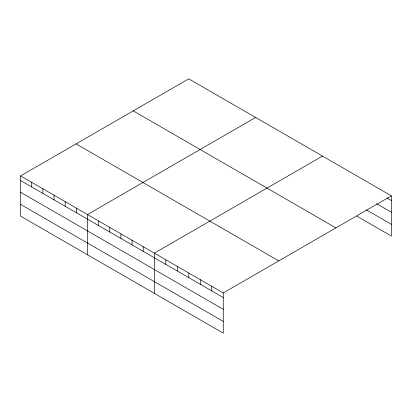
<?xml version="1.0" encoding="UTF-8"?>
<svg xmlns="http://www.w3.org/2000/svg" width="412" height="412" viewBox="0 0 412 412"><rect width="100%" height="100%" fill="white"/><g stroke="black" fill="none" stroke-linecap="round" stroke-linejoin="round"><path stroke-width="0.62" d="M20.6 175.914L223.268 292.927L223.268 333.154L20.6 216.145L20.6 175.914L188.732 78.847L391.4 195.855L391.4 236.086L356.947 216.192M255.61 117.461L87.483 214.528L87.483 254.755M322.493 156.071L154.361 253.143L154.361 293.37M223.268 292.927L391.4 195.855M387.023 197.956L391.4 200.484M376.635 203.708L391.4 212.232M366.242 209.811L391.4 224.334M133.246 110.88L335.919 227.888M76.081 143.881L278.754 260.894M20.6 180.544L223.268 297.552M20.6 192.291L223.268 309.304M20.6 204.393L223.268 321.406M211.783 286.294L211.783 290.923M200.299 279.666L200.299 284.29M188.814 273.032L188.814 277.662M177.33 266.404L177.33 271.029M165.845 259.771L165.845 264.401M143.216 246.706L143.216 251.335M132.067 240.273L132.067 244.898M120.922 233.836L120.922 238.466M109.772 227.398L109.772 232.028M98.628 220.966L98.628 225.591M76.333 208.091L76.333 212.721M65.189 201.659L65.189 206.283M54.039 195.221L54.039 199.851M42.894 188.789L42.894 193.413M31.745 182.351L31.745 186.981"/></g></svg>
